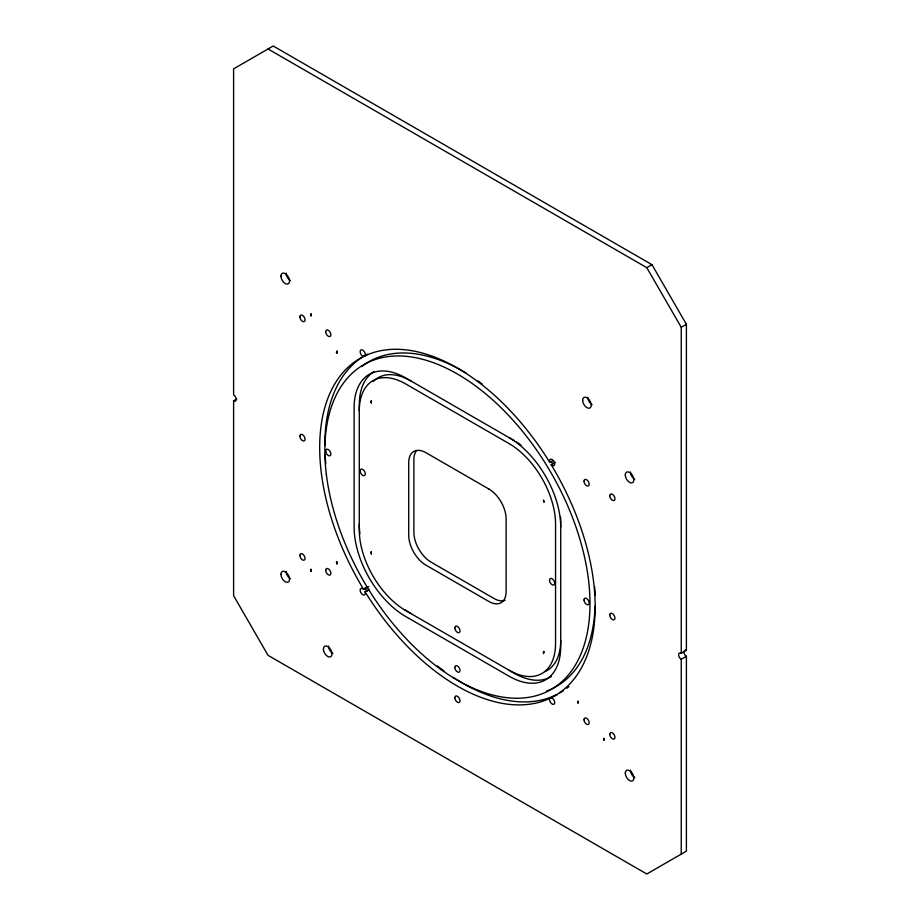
<?xml version="1.0" encoding="UTF-8"?>
<svg xmlns="http://www.w3.org/2000/svg" width="920" height="920" viewBox="0 0 920 920"><rect width="100%" height="100%" fill="white"/><g stroke="black" fill="none" stroke-linecap="round" stroke-linejoin="round"><path stroke-width="1.38" d="M683.905 651.119A3.657 2.104 60 0 0 686.4 656.317L686.4 851.138L646.794 874L268.03 655.327L233.599 595.688L233.599 400.855L236.704 399.073M369.184 589.352L365.044 591.732A3.657 2.104 60 0 1 363.193 594.906A3.657 2.104 60 0 1 360.157 589.938A3.657 2.104 60 0 1 363.653 589.456A194.787 112.459 60 0 1 363.653 356.466L366.758 354.671M363.653 356.466A3.657 2.104 60 0 1 360.157 351.934A3.657 2.104 60 0 1 363.193 350.474A3.657 2.104 60 0 1 365.044 355.798L367.115 354.603M268.03 48.978L646.794 267.662L651.969 264.673L686.4 324.311L686.4 650.348L681.237 653.327A3.657 2.104 60 0 0 678.649 654.821A3.657 2.104 60 0 0 681.237 659.295L681.237 854.116M681.237 653.327L681.237 327.301L686.4 324.311M365.044 355.798A194.787 112.459 60 0 1 549.792 462.449L552.885 460.667M365.044 591.732A194.787 112.459 60 0 0 549.792 698.395A3.657 2.104 60 0 0 551.643 703.708A3.657 2.104 60 0 0 554.679 702.247A3.657 2.104 60 0 0 551.183 697.728A194.787 112.459 60 0 0 551.183 464.726L555.312 462.346M363.653 589.456L368.816 586.477M549.792 698.395L556.347 694.749A3.657 2.104 60 0 1 556.979 694.933M681.237 659.295L686.4 656.317M651.969 264.673L273.205 46L233.599 68.862L233.599 394.898A3.657 2.104 60 0 1 236.187 399.372A3.657 2.104 60 0 1 233.599 400.855M514.234 440.611L405.766 377.993A73.048 42.17 60 0 0 354.119 407.813L354.119 527.091A73.048 42.17 60 0 0 405.766 616.561L509.07 676.2A73.048 42.17 60 0 0 560.717 646.369L560.717 521.134A65.734 37.95 60 0 0 560.591 517.109M646.794 267.662L681.237 327.301M362.1 366.252A187.473 108.238 60 0 1 466.302 373.244M477.963 380.949A187.473 108.238 60 0 1 482.344 384.157M551.287 461.564A187.473 108.238 60 0 1 552.747 463.956M594.642 586.903A187.473 108.238 60 0 1 595.067 595.228M595.056 606.314A187.473 108.238 60 0 1 546.514 691.058M410.929 613.571A73.048 42.17 60 0 1 405.145 609.856M359.916 533.818A73.048 42.17 60 0 1 359.283 524.112M373.83 371.749A73.048 42.17 60 0 0 359.283 404.834L359.283 530.081A65.734 37.95 60 0 0 405.766 610.592L514.234 673.21A73.048 42.17 60 0 0 551.333 676.487M509.07 437.632A73.048 42.17 60 0 1 560.717 527.091M516.511 441.991A65.734 37.95 60 0 1 521.053 445.142M560.717 640.412A65.734 37.95 60 0 1 544.881 671.623M509.07 670.231A65.734 37.95 60 0 0 555.553 643.39L555.553 524.112A65.734 37.95 60 0 0 509.07 443.601L405.766 383.962A65.734 37.95 60 0 0 359.283 410.803M373.14 381.581A65.734 37.95 60 0 1 410.929 380.972M416.197 451.041A24.346 14.053 60 0 0 413.885 459.655L413.885 532.346A24.346 14.053 60 0 0 431.1 562.166L494.063 598.518A24.346 14.053 60 0 0 505.126 600.254M453.399 677.499A194.787 112.459 60 0 0 554.955 695.417A3.657 2.104 60 0 0 554.748 696.003M444.222 671.129A194.787 112.459 60 0 1 437.414 665.942M325.784 463.565A194.787 112.459 60 0 1 325.139 455.147M324.852 445.291A194.787 112.459 60 0 1 367.597 354.096M568.985 686.527A194.787 112.459 60 0 1 566.823 688.24M563.454 690.644A194.787 112.459 60 0 1 559.958 692.806M367.275 591.272A3.657 2.104 60 0 1 365.32 587.454M549.792 462.449A3.657 2.104 60 0 1 551.643 459.287A3.657 2.104 60 0 1 554.679 464.243A3.657 2.104 60 0 1 551.183 464.726M685.101 650.003A3.657 2.104 60 0 1 686.4 650.348M332.844 653.487A6.083 3.519 60 0 1 328.543 646.035M592.112 404.708A6.083 3.519 60 0 1 587.811 397.256M634.742 479.377A6.083 3.519 60 0 1 630.442 471.925M634.742 777.584A6.083 3.519 60 0 1 630.442 770.132M290.421 280.589A6.083 3.519 60 0 1 286.108 273.125M290.421 578.784A6.083 3.519 60 0 1 286.108 571.332M311.075 569.342L310.558 569.491A3.657 2.104 60 0 1 311.075 571.573L311.075 569.342M336.904 561.89L336.386 562.039A3.657 2.104 60 0 1 336.904 564.121L336.904 561.89M371.335 551.942L370.817 552.092A3.657 2.104 60 0 1 371.335 554.185L371.335 551.942M544.019 502.09L543.501 500.008A3.657 2.104 60 0 0 544.019 502.09M488.899 489.037L425.937 452.686A24.346 14.053 60 0 0 408.721 462.633L408.721 535.325A24.346 14.053 60 0 0 425.937 565.144L488.899 601.496A24.346 14.053 60 0 0 506.115 591.56L506.115 518.857A24.346 14.053 60 0 0 488.899 489.037M311.075 315.87L310.558 315.123A3.657 2.104 60 0 0 311.075 313.639L311.075 315.87M336.904 353.142L336.386 352.406A3.657 2.104 60 0 0 336.904 350.911L336.904 353.142M371.335 402.845L370.817 402.097A3.657 2.104 60 0 0 371.335 400.614L371.335 402.845M544.019 652.084L543.501 651.348L543.501 653.58A3.657 2.104 60 0 1 544.019 652.084M578.45 701.787L577.933 701.04L577.933 703.282A3.657 2.104 60 0 1 578.45 701.787M604.279 739.059L603.761 738.323L603.761 740.554A3.657 2.104 60 0 1 604.279 739.059M454.836 667.448A3.657 2.104 60 0 0 458.712 672.267A3.657 2.104 60 0 0 458.712 667.103A3.657 2.104 60 0 0 454.836 667.448M325.714 451.053A3.657 2.104 60 0 0 329.59 455.871A3.657 2.104 60 0 0 329.59 450.708A3.657 2.104 60 0 0 325.714 451.053M584.004 599.978A3.657 2.104 60 0 0 587.88 604.796A3.657 2.104 60 0 0 587.88 599.633A3.657 2.104 60 0 0 584.004 599.978M326.335 474.225A187.473 108.238 60 0 0 540.074 694.496A187.473 108.238 60 0 0 505.85 412.562A187.473 108.238 60 0 0 326.335 474.225M454.836 627.923A3.657 2.104 60 0 0 458.712 632.741A3.657 2.104 60 0 0 458.712 627.578A3.657 2.104 60 0 0 454.836 627.923M360.145 470.936A3.657 2.104 60 0 0 364.021 475.755A3.657 2.104 60 0 0 364.021 470.591A3.657 2.104 60 0 0 360.145 470.936M549.528 580.278A3.657 2.104 60 0 0 553.403 585.097A3.657 2.104 60 0 0 553.403 579.922A3.657 2.104 60 0 0 549.528 580.278M454.836 697.762A3.657 2.104 60 0 0 458.712 702.592A3.657 2.104 60 0 0 458.712 697.418A3.657 2.104 60 0 0 454.836 697.762M280.945 574.31A6.083 3.519 60 0 0 287.408 582.348A6.083 3.519 60 0 0 287.408 573.735A6.083 3.519 60 0 0 280.945 574.31M280.945 276.115A6.083 3.519 60 0 0 287.408 284.142A6.083 3.519 60 0 0 287.408 275.54A6.083 3.519 60 0 0 280.945 276.115M625.278 773.11A6.083 3.519 60 0 0 631.73 781.137A6.083 3.519 60 0 0 631.73 772.535A6.083 3.519 60 0 0 625.278 773.11M625.278 474.904A6.083 3.519 60 0 0 631.73 482.942A6.083 3.519 60 0 0 631.73 474.329A6.083 3.519 60 0 0 625.278 474.904M582.647 400.234A6.083 3.519 60 0 0 589.099 408.273A6.083 3.519 60 0 0 589.099 399.659A6.083 3.519 60 0 0 582.647 400.234M323.38 649.014A6.083 3.519 60 0 0 329.832 657.041A6.083 3.519 60 0 0 329.832 648.439A6.083 3.519 60 0 0 323.38 649.014M584.004 719.75A3.657 2.104 60 0 0 587.88 724.569A3.657 2.104 60 0 0 587.88 719.405A3.657 2.104 60 0 0 584.004 719.75M584.004 481.229A3.657 2.104 60 0 0 587.88 486.047A3.657 2.104 60 0 0 587.88 480.884A3.657 2.104 60 0 0 584.004 481.229M609.787 734.344A3.657 2.104 60 0 0 613.663 739.162A3.657 2.104 60 0 0 613.663 733.999A3.657 2.104 60 0 0 609.787 734.344M609.787 615.066A3.657 2.104 60 0 0 613.663 619.884A3.657 2.104 60 0 0 613.663 614.721A3.657 2.104 60 0 0 609.787 615.066M609.787 495.788A3.657 2.104 60 0 0 613.663 500.606A3.657 2.104 60 0 0 613.663 495.431A3.657 2.104 60 0 0 609.787 495.788M299.885 555.427A3.657 2.104 60 0 0 303.761 560.245A3.657 2.104 60 0 0 303.761 555.082A3.657 2.104 60 0 0 299.885 555.427M299.885 436.149A3.657 2.104 60 0 0 303.761 440.967A3.657 2.104 60 0 0 303.761 435.804A3.657 2.104 60 0 0 299.885 436.149M299.885 316.859A3.657 2.104 60 0 0 303.761 321.69A3.657 2.104 60 0 0 303.761 316.514A3.657 2.104 60 0 0 299.885 316.859M325.714 570.331A3.657 2.104 60 0 0 329.59 575.149A3.657 2.104 60 0 0 329.59 569.986A3.657 2.104 60 0 0 325.714 570.331M325.714 331.775A3.657 2.104 60 0 0 329.59 336.593A3.657 2.104 60 0 0 329.59 331.43A3.657 2.104 60 0 0 325.714 331.775"/></g></svg>
